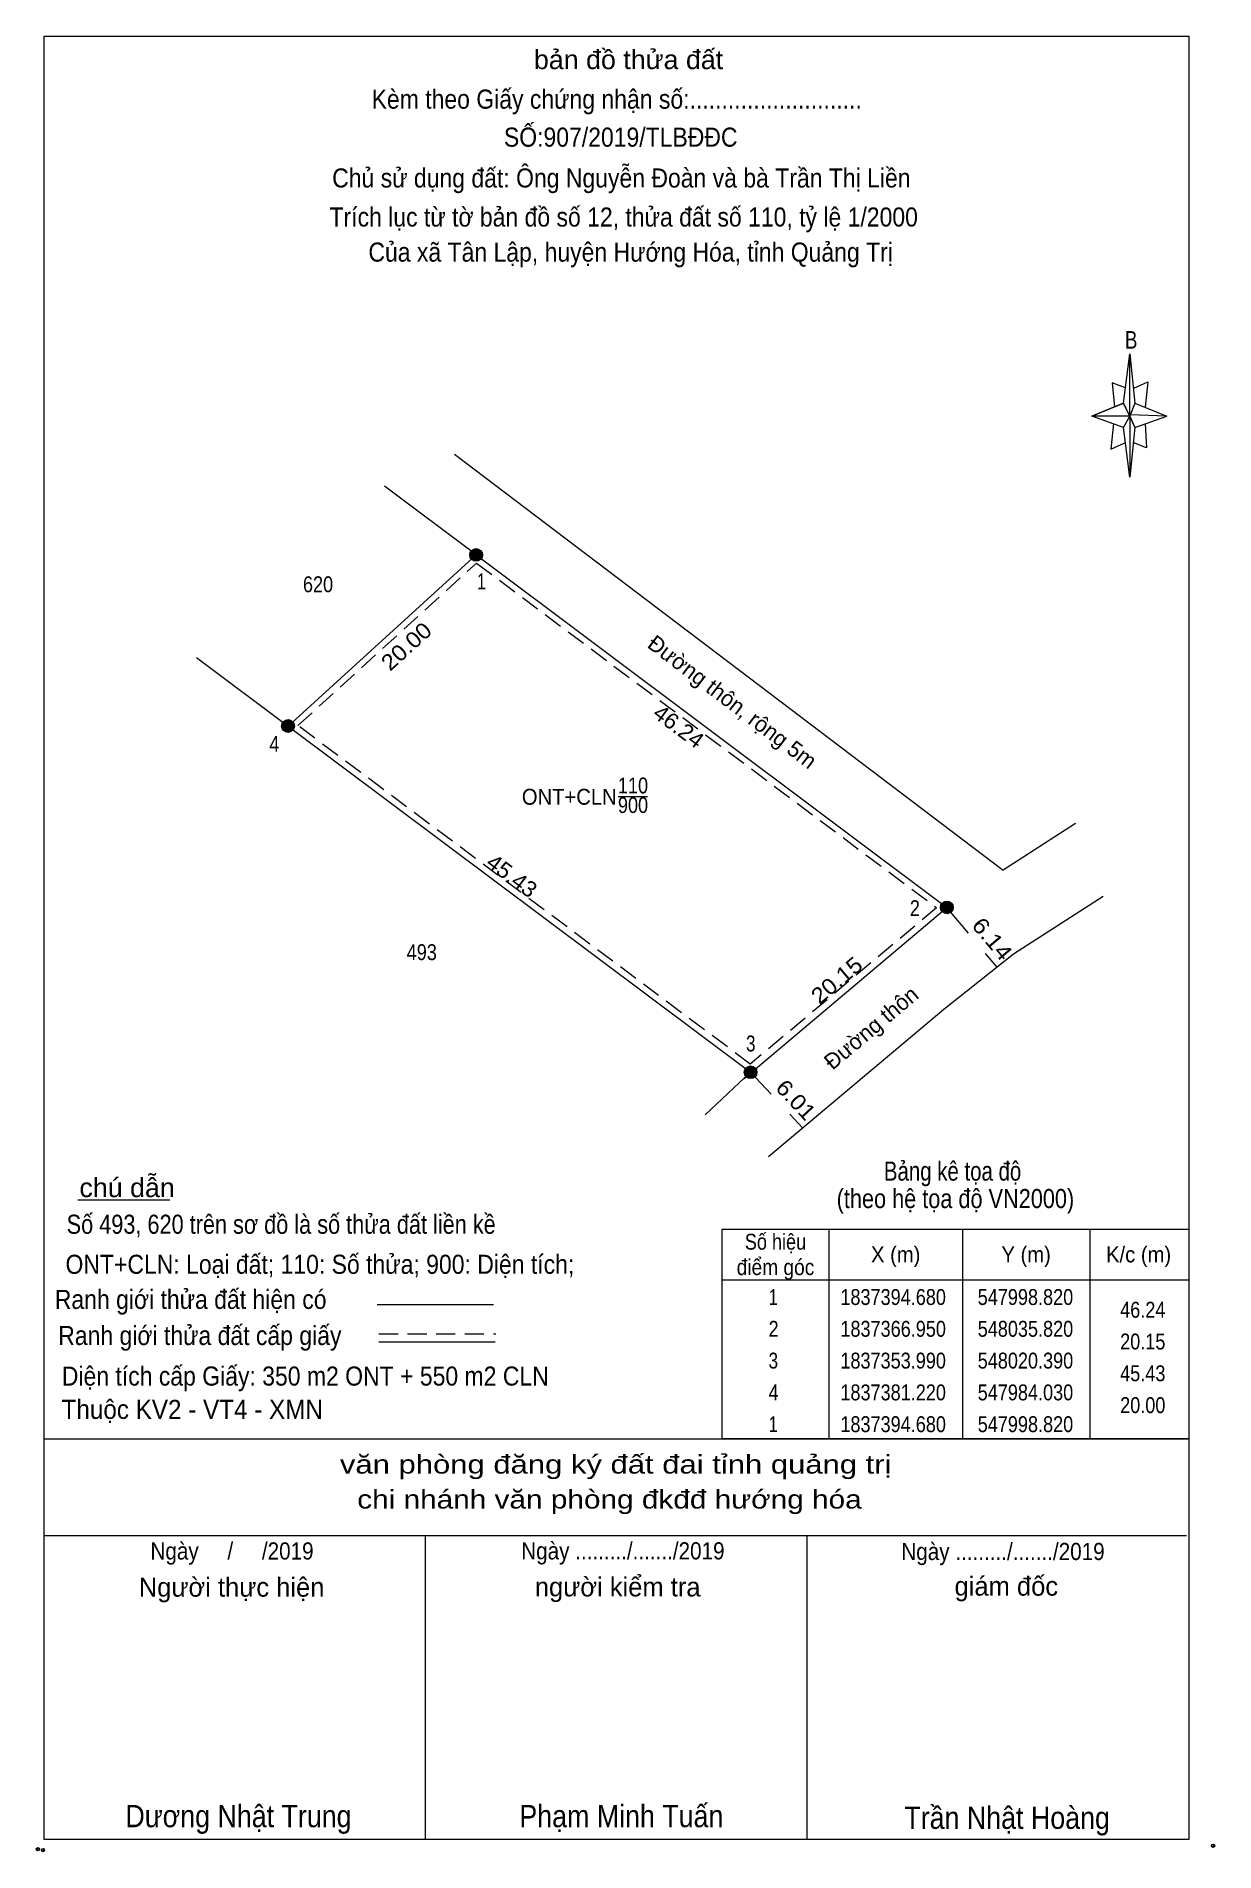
# Model space of a CAD drawing. Header units: metres. Extents: x 547964 to 548057, y 1837293 to 1837435.
import ezdxf
from ezdxf.enums import TextEntityAlignment as Align

# ---------------------------------------------------------------- set-up
doc = ezdxf.new("R2010")
doc.units = ezdxf.units.M
doc.header["$LTSCALE"] = 0.5
doc.header["$PDMODE"] = 32
doc.header["$PDSIZE"] = 0.25
doc.linetypes.add('MEDIUM_DASHED', pattern=[4.5, 3, -1.5])
for name, color, linetype, lineweight in [('1', 7, 'MEDIUM_DASHED', 13), ('17', 7, 'Continuous', 13), ('23', 7, 'Continuous', 13), ('42', 7, 'Continuous', 13), ('5', 7, 'Continuous', 13), ('6', 7, 'Continuous', 13), ('61', 7, 'Continuous', 13), ('63', 7, 'Continuous', 13)]:
    doc.layers.add(name, color=color, linetype=linetype, lineweight=lineweight)

msp = doc.modelspace()

# ---------------------------------------------------------------- hatches: boundary and pattern name
at = {"layer": '42'}
for points in [[(547999.32, 1837394.68, 1), (547998.32, 1837394.68, 1)], [(547984.53, 1837381.22, 1), (547983.53, 1837381.22, 1)], [(548036.32, 1837366.95, 1), (548035.32, 1837366.95, 1)], [(548020.89, 1837353.99, 1), (548019.89, 1837353.99, 1)]]:
    msp.add_hatch(color=256, dxfattribs=at).paths.add_polyline_path(points)

# ---------------------------------------------------------------- linework, layer by layer
at = {"layer": '1'}
msp.add_lwpolyline([(547998.85, 1837394.03), (548035.02, 1837366.93), (548020.37, 1837354.63), (547984.81, 1837381.26)], close=True, dxfattribs=at)
at = {"layer": '17'}
msp.add_line((547967.51, 1837343.97), (547974.75, 1837343.97), dxfattribs=at)
at = {"layer": '23'}
for p, q in [((548045.93, 1837373.55), (548040.24, 1837369.89)), ((548020.39, 1837353.99), (548016.81, 1837350.64))]:
    msp.add_line(p, q, dxfattribs=at)
at = {"layer": '42'}
msp.add_line((548048.12, 1837367.82), (548041.07, 1837363.29), dxfattribs=at)
msp.add_lwpolyline([(548041.07, 1837363.29), (548035.59, 1837358.93), (548021.79, 1837347.33)], dxfattribs=at)
for centre in [(547998.82, 1837394.68), (547984.03, 1837381.22), (548035.82, 1837366.95), (548020.39, 1837353.99)]:
    msp.add_circle(centre, 0.5, dxfattribs=at)
at = {"layer": '5'}
for p, q in [((547964.85, 1837293.66), (547964.85, 1837435.46)), ((548049.71, 1837406.6), (548050.21, 1837410.5)), ((548049.71, 1837404.7), (548047.21, 1837405.6)), ((548050.61, 1837406.6), (548053.11, 1837405.6)), ((548050.61, 1837404.7), (548050.21, 1837400.8)), ((548051.41, 1837405), (548051.51, 1837403.1)), ((548051.51, 1837403.1), (548050.51, 1837403.5)), ((547964.85, 1837325.16), (548054.85, 1837325.16)), ((547964.85, 1837317.56), (548054.65, 1837317.56)), ((547964.85, 1837317.56), (548054.65, 1837317.56)), ((547964.85, 1837317.56), (548054.65, 1837317.56)), ((547994.85, 1837293.66), (547994.85, 1837317.56)), ((548024.85, 1837293.66), (548024.85, 1837317.56))]:
    msp.add_line(p, q, dxfattribs=at)
for points in [[(547964.85, 1837435.46), (548054.85, 1837435.46), (548054.85, 1837293.66)], [(548049.91, 1837407.8), (548048.81, 1837408.2), (548049.01, 1837406.3)], [(548050.51, 1837407.8), (548051.61, 1837408.3), (548051.41, 1837406.3)], [(548050.21, 1837405.6), (548049.71, 1837406.6), (548047.21, 1837405.6)], [(548050.21, 1837405.6), (548050.61, 1837404.7), (548053.11, 1837405.6)], [(548048.91, 1837405), (548048.71, 1837403), (548049.81, 1837403.5)], [(548054.85, 1837293.66), (547964.85, 1837293.66), (547964.85, 1837317.56)]]:
    msp.add_lwpolyline(points, dxfattribs=at)
for points in [[(548050.21, 1837410.5), (548050.61, 1837406.6), (548050.21, 1837405.6)], [(548050.21, 1837405.6), (548047.21, 1837405.6), (548049.71, 1837406.6), (548050.61, 1837404.7), (548053.11, 1837405.6), (548050.21, 1837405.7)], [(548050.21, 1837405.6), (548050.21, 1837400.8), (548049.71, 1837404.7)]]:
    msp.add_lwpolyline(points, close=True, dxfattribs=at)
for p in [(547964.37, 1837292.89), (547964.77, 1837292.82)]:
    msp.add_point(p, dxfattribs=at)
at = {"layer": '6'}
for p, q in [((547991.04, 1837335.74), (548000.18, 1837335.74)), ((547991.18, 1837332.8), (548000.32, 1837332.8))]:
    msp.add_line(p, q, dxfattribs=at)
at = {"layer": '6', "linetype": 'MEDIUM_DASHED'}
msp.add_line((547991.18, 1837333.42), (548000.38, 1837333.42), dxfattribs=at)
at = {"layer": '6'}
msp.add_point((548056.75, 1837293.16), dxfattribs=at)
at = {"layer": '61'}
for p, q in [((547997.11, 1837402.6), (548040.24, 1837369.89)), ((547998.82, 1837394.68), (547991.62, 1837400.08)), ((547998.82, 1837394.68), (548035.82, 1837366.95)), ((547984.03, 1837381.22), (548020.39, 1837353.99)), ((548019.88, 1837353.51), (548035.82, 1837366.95))]:
    msp.add_line(p, q, dxfattribs=at)
msp.add_lwpolyline([(547976.83, 1837386.62), (547984.03, 1837381.22), (547998.82, 1837394.68)], dxfattribs=at)
at = {"layer": '63'}
for p, q in [((548009.99, 1837375.69), (548012.3, 1837375.69)), ((548037.53, 1837364.92), (548035.82, 1837366.95)), ((548039.78, 1837362.26), (548038.86, 1837363.34)), ((548022.01, 1837352.26), (548020.39, 1837353.99)), ((548024.5, 1837349.6), (548023.47, 1837350.7)), ((548026.55, 1837341.66), (548026.55, 1837325.16)), ((548037.05, 1837341.66), (548037.05, 1837325.16)), ((548047.05, 1837341.66), (548047.05, 1837325.16)), ((548018.15, 1837337.66), (548054.85, 1837337.66))]:
    msp.add_line(p, q, dxfattribs=at)
msp.add_lwpolyline([(548018.15, 1837341.66), (548054.85, 1837341.66), (548054.85, 1837325.16), (548018.15, 1837325.16)], close=True, dxfattribs=at)

# ---------------------------------------------------------------- texts
at = {"layer": '5'}
for s, height, width, p in [('bản đồ thửa đất', 1.5, 1.05, (548010.8, 1837432.88)), ('Kèm theo Giấy chứng nhận số:...........................', 1.5, 0.9, (548009.87, 1837429.77)), ('SỐ:907/2019/TLBĐĐC', 1.5, 0.9, (548010.185, 1837426.78)), ('Chủ sử dụng đất: Ông Nguyễn Đoàn và bà Trần Thị Liền', 1.5, 0.9, (548010.235, 1837423.57)), ('Trích lục từ tờ bản đồ số 12, thửa đất số 110, tỷ lệ 1/2000 ', 1.5, 0.9, (548010.67, 1837420.5)), ('Của xã Tân Lập, huyện Hướng Hóa, tỉnh Quảng Trị', 1.5, 0.9, (548010.965, 1837417.74)), ('B', 1.378, 0.8, (548050.31, 1837410.9)), ('văn phòng đăng ký đất đai tỉnh quảng trị', 1.458, 1.25, (548009.79, 1837322.43)), ('chi nhánh văn phòng đkđđ hướng hóa', 1.458, 1.2, (548009.3, 1837319.68)), ('Ngày     /     /2019', 1.35, 0.9, (547979.63, 1837315.67)), ('Ngày ........./......./2019', 1.35, 0.9, (548010.355, 1837315.68)), ('Ngày ........./......./2019', 1.35, 0.9, (548040.235, 1837315.63)), ('Dương Nhật Trung', 1.75, 0.9, (547980.135, 1837294.62)), ('Phạm Minh Tuấn', 1.75, 0.9, (548010.235, 1837294.62)), ('Trần Nhật Hoàng', 1.75, 0.9, (548040.56, 1837294.49))]:
    msp.add_text(s, height=height, dxfattribs=dict(at, width=width)).set_placement(p, align=Align.CENTER)
for s, p in [('Người thực hiện', (547979.595, 1837312.75)), ('người kiểm tra', (548009.945, 1837312.77)), ('giám đốc', (548040.495, 1837312.83))]:
    msp.add_text(s, height=1.5, dxfattribs=at).set_placement(p, align=Align.CENTER)
at = {"layer": '6'}
for s, width, p in [('Bảng kê tọa độ ', 0.8, (548036.495, 1837345.47)), ('chú dẫn', 1.05, (547971.38, 1837344.17)), ('(theo hệ tọa độ VN2000)', 0.85, (548036.495, 1837343.31)), ('Ranh giới thửa đất hiện có ', 0.9, (547976.63, 1837335.38)), ('Ranh giới thửa đất cấp giấy', 0.9, (547977.1, 1837332.54))]:
    msp.add_text(s, height=1.5, dxfattribs=dict(at, width=width)).set_placement(p, align=Align.CENTER)
for s, width, p in [('Số 493, 620 trên sơ đồ là số thửa đất liền kề', 0.85, (547966.63, 1837341.29)), ('ONT+CLN: Loại đất; 110: Số thửa; 900: Diện tích;', 0.9, (547966.54, 1837338.14)), ('Diện tích cấp Giấy: 350 m2 ONT + 550 m2 CLN', 0.9, (547966.25, 1837329.35)), ('Thuộc KV2 - VT4 - XMN', 0.95, (547966.23, 1837326.73))]:
    msp.add_text(s, height=1.5, dxfattribs=dict(at, width=width)).set_placement(p)
at = {"layer": '63'}
for s, width, p in [('620', 0.85, (547986.39, 1837391.74)), ('110', 0.85, (548011.15, 1837375.92)), ('ONT+CLN', 0.95, (548006.14, 1837375.03)), ('900', 0.85, (548011.15, 1837374.38)), ('493', 0.85, (547994.545, 1837362.81)), ('Số hiệu', 0.85, (548022.35, 1837340.04)), ('X (m)', 0.95, (548031.8, 1837339.04)), ('Y (m)', 0.95, (548042.055, 1837339.04)), ('K/c (m)', 0.95, (548050.895, 1837339.04)), ('điểm góc', 0.9, (548022.35, 1837338.04)), (' 1', 0.75, (548022, 1837335.69)), ('1837394.680', 0.85, (548031.6, 1837335.69)), ('547998.820', 0.85, (548042, 1837335.69)), (' 2', 0.85, (548022.005, 1837333.19)), ('1837366.950', 0.85, (548031.6, 1837333.19)), ('548035.820', 0.85, (548042, 1837333.19)), (' 3', 0.8, (548021.995, 1837330.69)), ('1837353.990', 0.85, (548031.6, 1837330.69)), ('548020.390', 0.85, (548042, 1837330.69)), (' 4', 0.85, (548022, 1837328.19)), ('1837381.220', 0.85, (548031.6, 1837328.19)), ('547984.030', 0.85, (548042, 1837328.19)), (' 1', 0.75, (548022, 1837325.69)), ('1837394.680', 0.85, (548031.6, 1837325.69)), ('547998.820', 0.85, (548042, 1837325.69))]:
    msp.add_text(s, height=1.25, dxfattribs=dict(at, width=width)).set_placement(p, align=Align.CENTER)
for s, width, p in [(' 1', 0.75, (547999.59, 1837391.97)), (' 4', 0.85, (547983.35, 1837379.19)), (' 2', 0.85, (548033.7, 1837366.27)), (' 3', 0.8, (548020.78, 1837355.63)), ('46.24', 0.85, (548053, 1837334.69)), ('20.15', 0.85, (548053, 1837332.19)), ('45.43', 0.85, (548053, 1837329.69)), ('20.00', 0.85, (548053, 1837327.19))]:
    msp.add_text(s, height=1.25, dxfattribs=dict(at, width=width)).set_placement(p, align=Align.RIGHT)
for s, rotation, width, p in [('20.00', 42.305, 1.1, (547993.7543, 1837387.0257)), ('46.24', 323.15, 1.05, (548014.3652, 1837380.6921)), ('45.43', 323.17, 1.05, (548001.2554, 1837368.9455)), ('6.14', 310.176, 1.15, (548038.9069, 1837364.0732)), ('20.15', 40.136, 1.1, (548027.5671, 1837360.75)), ('6.01', 313.113, 1.1, (548023.4987, 1837351.3921))]:
    msp.add_text(s, height=1.25, rotation=rotation, dxfattribs=dict(at, width=width)).set_placement(p, align=Align.CENTER)
for s, rotation, p in [('Đường thôn, rộng 5m', 322.824, (548018.5823, 1837382.6207)), ('Đường thôn', 40.05, (548030.2728, 1837357.0051))]:
    msp.add_text(s, height=1.25, rotation=rotation, dxfattribs=at).set_placement(p, align=Align.CENTER)

doc.saveas('drawing.dxf')
